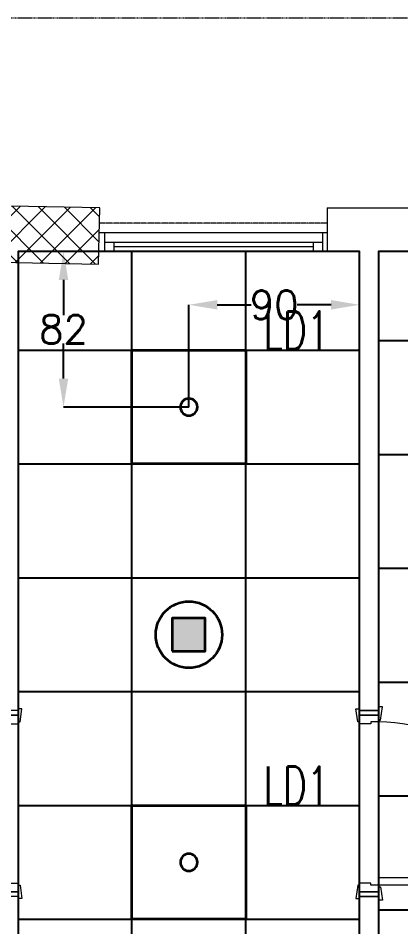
# Model space of a CAD drawing. Extents: x -12260 to 57327, y -29287 to 19916.
# Drawn here: x 13206 to 15223, y 5050 to 9840 of the extents above; entities that cross this region are included whole.
import ezdxf
from ezdxf.enums import TextEntityAlignment as Align

# ---------------------------------------------------------------- set-up
doc = ezdxf.new("R2010")
doc.units = 0
doc.header["$LTSCALE"] = 0.25
doc.linetypes.add('01-First Floor$0$HIDDEN', pattern=[9.525, 6.35, -3.175])
doc.linetypes.add('DASHDOT', pattern=[25.4, 12.7, -6.35, 0, -6.35])
for name, color, linetype, lineweight in [('01-First Floor$0$Aluminum', 251, 'Continuous', 5), ('01-First Floor$0$C-HYDR-CTCH', 251, 'Continuous', 5), ('01-First Floor$0$Hatch', 252, 'Continuous', 5), ('01-First Floor$0$Proj', 251, 'Continuous', 5), ('01-First Floor$0$Walls', 251, 'Continuous', 5), ('01-First Floor$0$Wooden Joinery', 251, 'Continuous', 5), ('E-DIM', 6, 'Continuous', 18), ('E-LITE-CIRC-NUMB', 6, 'Continuous', 25), ('E-LITE-CLNG', 150, 'Continuous', 35), ('E-LITE-CLNG-CNDT', 6, 'DASHDOT', 35), ('E-LITE-CTRL', 6, 'Continuous', 25), ('E-LITE-IDEN', 6, 'Continuous', 25), ('T-INTC-CLNG @ 100', 33, 'Continuous', 35), ('T-INTC-DEVC-NUMB', 2, 'Continuous', 25)]:
    doc.layers.add(name, color=color, linetype=linetype, lineweight=lineweight)
doc.layers.add('01-First Floor$0$FALSE CEILING', color=251, linetype='Continuous')
doc.styles.add('DC_SIMPLEX', font='SIMPLEX.shx', dxfattribs={"width": 0.7})
doc.styles.get("Standard").update_dxf_attribs({"font": 'romans.shx'})
doc.dimstyles.get("Standard").update_dxf_attribs({"dimtxt": 150, "dimasz": 150, "dimexe": 0.18, "dimexo": 0.0625, "dimgap": 0.09, "dimtad": 0, "dimtih": 1, "dimtoh": 1, "dimdec": 0, "dimlfac": 0.1, "dimzin": 0, "dimdsep": 46, "dimtxsty": 'Standard', "dimcen": 0.09, "dimclrd": 6, "dimadec": 0, "dimazin": 0, "dimtfac": 1, "dimtdec": 0, "dimtofl": 0, "dimtmove": 0, "dimatfit": 3, "dimfxl": 1, "dimtolj": 1, "dimtzin": 0, "dimarcsym": 0})

# ---------------------------------------------------------------- blocks, each defined once
blk = doc.blocks.new('01-First Floor$0$A$C72370EFE')
at = {"layer": '01-First Floor$0$Wooden Joinery'}
for p, q in [((-0.01, -0.04), (-0.02, -0.04)), ((-0.01, -0.03), (-0.01, -0.07)), ((0, -0.03), (-0.01, -0.03)), ((0.04, -0.03), (0.05, -0.03)), ((0.05, -0.03), (0.05, -0.07)), ((0.05, -0.04), (0.06, -0.04)), ((-0.05, -0.07), (-0.05, -0.16)), ((-0.03, -0.07), (-0.03, -0.16)), ((-0.01, -0.06), (-0.02, -0.06)), ((0, -0.07), (-0.01, -0.07)), ((0.04, -0.07), (0.05, -0.07)), ((0.05, -0.06), (0.06, -0.06)), ((0.07, -0.07), (0.07, -0.16)), ((0.09, -0.07), (0.09, -0.16)), ((-0.01, -0.17), (-0.02, -0.17)), ((-0.01, -0.19), (-0.02, -0.19)), ((-0.01, -0.17), (-0.01, -0.19)), ((0.05, -0.17), (0.06, -0.17)), ((0.05, -0.17), (0.05, -0.19)), ((0.05, -0.19), (0.06, -0.19))]:
    blk.add_line(p, q, dxfattribs=at)
for centre, radius, start, end in [((-0.02, -0.07), 0.03, 90, 180), ((0.06, -0.07), 0.03, 0, 90), ((-0.02, -0.07), 0.01, 90, 180), ((0.06, -0.07), 0.01, 0, 90), ((-0.02, -0.16), 0.03, 180, 270), ((-0.02, -0.16), 0.01, 180, 270), ((0.06, -0.16), 0.01, 270, 0), ((0.06, -0.16), 0.03, 270, 0)]:
    blk.add_arc(centre, radius, start, end, dxfattribs=at)
blk = doc.blocks.new('01-First Floor$0$A$C5DAD61B4')
at = {"layer": '01-First Floor$0$Wooden Joinery'}
for points in [[(80, 959.1), (80, 969.1), (10, 979.1), (10, 959.1)], [(940, 959.1), (940, 969.1), (1010, 979.1), (1010, 959.1)], [(70, 859.1), (70, 849.1), (0, 839.1), (0, 859.1)], [(120, 859.1), (120, 0), (80, 0), (80, 859.1)], [(950, 859.1), (950, 849.1), (1020, 839.1), (1020, 859.1)]]:
    blk.add_lwpolyline(points, close=True, dxfattribs=at)
for points in [[(45, 859.1), (45, 959.1), (20, 959.1), (20, 859.1), (45, 859.1)], [(45, 859.1), (80, 859.1), (80, 899.1), (90, 899.1), (90, 959.1), (45, 959.1), (45, 859.1)], [(975, 859.1), (940, 859.1), (940, 899.1), (930, 899.1), (930, 959.1), (975, 959.1), (975, 859.1)], [(975, 859.1), (975, 959.1), (1000, 959.1), (1000, 859.1), (975, 859.1)]]:
    blk.add_lwpolyline(points, dxfattribs=at)
blk.add_arc((80, 859.1), 860, 272.666, 0, dxfattribs=at)
at = {"layer": '01-First Floor$0$Wooden Joinery', "xscale": 999.9999999998854, "yscale": 999.9999999998854, "zscale": 999.9999999998854, "rotation": 180}
blk.add_blockref('01-First Floor$0$A$C72370EFE', (120, 0), dxfattribs=at)
blk = doc.blocks.new('01-First Floor')
at = {"layer": '01-First Floor$0$Hatch'}
h = blk.add_hatch(dxfattribs=at)
h.set_pattern_fill('ANSI37', color=256, scale=30)
h.set_pattern_definition([(45, (-1823.345, -13062.25), (-67.35192, 67.35192), []), (135, (-1823.345, -13062.25), (-67.35192, -67.35192), [])])
h.paths.add_polyline_path([(49129.3, 8855.6), (48525.4, 8847.5), (48529.3, 8559.1), (49133.2, 8567.2)])
h.paths.add_polyline_path([(41968.6, 8847.9), (41385, 8842.5), (41365.1, 8551.1), (41948.6, 8556.5)])
h.paths.add_polyline_path([(27591.6, 8840.5), (26992.5, 8836.4), (26986.8, 8543.4), (27585.9, 8547.5)])
h.paths.add_polyline_path([(34776.8, 8842.7), (34175.6, 8835.2), (34167.4, 8549.5), (34768.6, 8557)])
h.paths.add_polyline_path([(20372.4, 8849.8), (19765.9, 8827.9), (19780.4, 8535.4), (20386.9, 8557.2)])
h.paths.add_polyline_path([(13635.8, 8839.4), (12413.8, 8863.3), (12407.4, 8567.2), (13629.3, 8543.3)])
h.paths.add_polyline_path([(13649.8, 1639.3), (12434.8, 1623.6), (12421.4, 1331.2), (13636.4, 1346.9)])
h.paths.add_polyline_path([(13623.8, -5553.9), (12420.7, -5569.8), (12415, -5862.9), (13618.1, -5846.9)])
h.paths.add_polyline_path([(13642.3, -12752.6), (12445.6, -12764), (12448.4, -13058.5), (13645.1, -13047)])
h.paths.add_polyline_path([(6007.3, -12750.5), (5403.7, -12754.2), (5414.4, -13039.6), (6017.9, -13035.9)])
h.paths.add_polyline_path([(5991.8, -5552.5), (5395, -5550.9), (5394.9, -5852.1), (5991.7, -5853.6)])
h.paths.add_polyline_path([(6001.7, 1637.1), (5382.4, 1638.3), (5371.8, 1335.4), (5991.1, 1334.1)])
h.paths.add_polyline_path([(5978.4, 8816.5), (5377.7, 8830.9), (5374.1, 8541.3), (5974.8, 8526.8)])
h.paths.add_polyline_path([(-1220.7, 8814.6), (-1823.3, 8837.3), (-1821.5, 8549), (-1218.8, 8526.3)])
h.paths.add_polyline_path([(-1213, -5563.7), (-1815, -5570.7), (-1811.6, -5862.3), (-1209.6, -5855.3)])
h.paths.add_polyline_path([(-1195.5, -12758.3), (-1793.9, -12759.3), (-1789, -13060), (-1190.6, -13059)])
h.paths.add_polyline_path([(20391.2, -12745), (19785.5, -12758), (19791.3, -13059.2), (20396.9, -13046.2)])
h.paths.add_polyline_path([(20384.7, -5552.6), (19790.3, -5570.1), (19792.4, -5866.7), (20386.8, -5849.1)])
h.paths.add_polyline_path([(20376, 1655.5), (19777, 1647.8), (19781.1, 1347.6), (20380, 1355.3)])
h.paths.add_polyline_path([(27576.3, 1640.2), (26974.4, 1644.9), (26978.6, 1352.8), (27580.6, 1348.1)])
h.paths.add_polyline_path([(27580.1, -5542.5), (26976.2, -5560), (26989.7, -5860.1), (27589.8, -5839.1)])
h.paths.add_polyline_path([(27596.2, -12758.5), (26992.3, -12751.9), (26990, -13037.6), (27593.8, -13044.2)])
h.paths.add_polyline_path([(34794.7, -12748), (34197.4, -12762.6), (34206.4, -13062.3), (34803.7, -13047.7)])
h.paths.add_polyline_path([(34787.4, -5559.7), (34186.1, -5557.7), (34187.2, -5855), (34788.5, -5856.9)])
h.paths.add_polyline_path([(34750.9, 1644.2), (34170.1, 1648.9), (34189.8, 1359), (34770.6, 1354.3)])
h.paths.add_polyline_path([(41954.3, 1643.4), (41356.7, 1657.2), (41358.7, 1365.3), (41956.3, 1351.5)])
h.paths.add_polyline_path([(41955.3, -5555.1), (41386.9, -5562.7), (41388.7, -5856.9), (41957.1, -5849.3)])
h.paths.add_polyline_path([(41992.3, -12752.3), (41387.1, -12754.9), (41388.4, -13059.5), (41993.7, -13056.8)])
h.paths.add_polyline_path([(49166.6, -12752.8), (48578.6, -12736.7), (48565.4, -13043.9), (49153.3, -13060)])
h.paths.add_polyline_path([(49150.8, -5553.4), (48547.6, -5552.3), (48545.6, -5848.8), (49148.8, -5849.9)])
at = {"layer": '01-First Floor$0$Aluminum'}
for p, q in [((13635.8, 8710, 0), (14835.8, 8710, 0)), ((13660.8, 8710, 0), (13660.8, 8610, 0)), ((14810.8, 8710, 0), (14810.8, 8610, 0)), ((13660.8, 8660, 0), (14810.8, 8660, 0)), ((13710.8, 8660, 0), (13710.8, 8610, 0)), ((14760.8, 8635, 0), (13710.8, 8635, 0)), ((14760.8, 8660, 0), (14760.8, 8610, 0)), ((13635.8, 8610, 0), (14835.8, 8610, 0))]:
    blk.add_line(p, q, dxfattribs=at)
at = {"layer": '01-First Floor$0$C-HYDR-CTCH', "elevation": 0, "flags": 128}
blk.add_lwpolyline([(13629.3, 8543.3), (13635.8, 8839.4), (12413.8, 8863.3), (12407.4, 8567.2), (13629.3, 8543.3)], dxfattribs=at)
at = {"layer": '01-First Floor$0$FALSE CEILING', "linetype": 'Continuous'}
for p, q in [((13806, -910), (13806, 8610)), ((14406, -910), (14406, 8610)), ((15106, 8140), (19115.6, 8140)), ((13206, 8090), (15006, 8090)), ((15106, 7540), (19115.6, 7540)), ((13206, 7490), (15006, 7490)), ((15106, 6940), (19115.6, 6940)), ((13206, 6890), (15006, 6890)), ((15106, 6340), (19115.6, 6340)), ((13206, 6290), (15006, 6290)), ((15106, 5740), (19115.6, 5740)), ((13206, 5690), (15006, 5690)), ((15106, 5140), (19115.6, 5140)), ((13206, 5090), (15006, 5090))]:
    blk.add_line(p, q, dxfattribs=at)
at = {"layer": '01-First Floor$0$FALSE CEILING'}
for points in [[(13206, -910), (15006, -910), (15006, 8610), (13206, 8610)], [(15106, 4540), (19115.6, 4540), (19115.6, 8610), (15106, 8610)]]:
    blk.add_lwpolyline(points, close=True, dxfattribs=at)
at = {"layer": '01-First Floor$0$Proj', "linetype": '01-First Floor$0$HIDDEN'}
blk.add_line((14835.8, 8760, 0), (13635.8, 8760, 0), dxfattribs=at)
at = {"layer": '01-First Floor$0$Proj', "linetype": '01-First Floor$0$HIDDEN', "ltscale": 3}
blk.add_lwpolyline([(48606, 9840), (-2814, 9840), (-2814, -14060), (48606, -14060)], dxfattribs=at)
blk.add_lwpolyline([(48606, 9840), (-2814, 9840), (-2814, -14060), (48606, -14060)], dxfattribs=at)
at = {"layer": '01-First Floor$0$Walls'}
for p, q in [((14835.8, 8840, 0), (15929.5, 8840)), ((14835.8, 8840, 0), (14835.8, 8610, 0)), ((14835.8, 8610, 0), (15006, 8610)), ((15006, 8610), (15006, 6190)), ((15106, 8610), (15929.5, 8610)), ((15106, 6190), (15106, 8610)), ((15106, 6190), (15006, 6190)), ((15106, 5210), (15006, 5210)), ((15006, 3090), (15006, 5210)), ((15106, 4540), (15106, 5210))]:
    blk.add_line(p, q, dxfattribs=at)
at = {"layer": '01-First Floor$0$Wooden Joinery', "xscale": -1, "rotation": 270}
blk.add_blockref('01-First Floor$0$A$C5DAD61B4', (12246.9, 5190), dxfattribs=at)
at = {"layer": '01-First Floor$0$Wooden Joinery', "rotation": 90.00000000000001}
blk.add_blockref('01-First Floor$0$A$C5DAD61B4', (15965.1, 5190), dxfattribs=at)
blk = doc.blocks.new('*U16')
blk.add_lwpolyline([(-300, 300), (-300, -300), (300, -300), (300, 300)], close=True)
blk.add_circle((0, 0), 45)
at = {"layer": 'E-LITE-CIRC-NUMB', "style": 'DC_SIMPLEX', "width": 0.7, "flags": 8}
blk.add_attdef('CIRCUIT', text='', height=200, rotation=0, dxfattribs=at).set_placement((-473.9, 300), align=Align.RIGHT)
at = {"layer": 'E-LITE-CTRL', "style": 'DC_SIMPLEX', "width": 0.7, "flags": 8}
blk.add_attdef('CONTROL', (1118.9, -935), '', height=200, rotation=360, dxfattribs=at)
at = {"layer": 'E-LITE-IDEN', "style": 'DC_SIMPLEX', "width": 0.7, "flags": 8}
blk.add_attdef('TYPE', (460.4, 457.6), '', height=200, rotation=360, dxfattribs=at)
blk = doc.blocks.new('DC_PA-CL-Speaker')
blk.add_hatch(color=256).paths.add_polyline_path([(-0.883, -0.87), (0.865, -0.87), (0.865, 0.878), (-0.883, 0.878)])
blk.add_lwpolyline([(-0.883, -0.87), (0.865, -0.87), (0.865, 0.878), (-0.883, 0.878)], close=True)
blk.add_circle((0, 0), 1.75)
at = {"layer": 'T-INTC-DEVC-NUMB', "style": 'DC_SIMPLEX', "width": 0.7}
blk.add_attdef('DC_CONTROL', (3.364, 2.471), '', height=2, rotation=360, dxfattribs=at)
blk = doc.blocks.new('*D294')
at = {"layer": 'Defpoints', "color": 0}
for p in [(15006, 8329), (14106, 7790), (15006, 7790)]:
    blk.add_point(p, dxfattribs=at)
at = {"layer": 'E-DIM', "color": 0, "lineweight": -2, "transparency": 16777216}
for p, q in [((14106, 7790), (14106, 8329.1)), ((15006, 7790), (15006, 8329.1))]:
    blk.add_line(p, q, dxfattribs=at)
at = {"layer": 'E-DIM', "color": 6, "lineweight": -2, "transparency": 16777216}
for p, q in [((14256, 8329), (14434.5, 8329)), ((14856, 8329), (14677.5, 8329))]:
    blk.add_line(p, q, dxfattribs=at)
at = {"layer": 'E-DIM', "color": 6, "transparency": 16777216}
for points in [[(14256, 8354), (14256, 8304), (14106, 8329)], [(14856, 8354), (14856, 8304), (15006, 8329)]]:
    blk.add_solid(points, dxfattribs=at)
at = {"layer": 'E-DIM', "color": 7, "transparency": 16777216, "insert": (14556, 8329), "char_height": 150, "attachment_point": 5}
blk.add_mtext('\\A1;90', dxfattribs=at)
blk = doc.blocks.new('*D295')
at = {"layer": 'Defpoints', "color": 0}
for p in [(13445, 8610), (13635.8, 8610, 0), (14106, 7790)]:
    blk.add_point(p, dxfattribs=at)
at = {"layer": 'E-DIM', "color": 0, "lineweight": -2, "transparency": 16777216}
for p, q in [((13635.7, 8610), (13444.8, 8610)), ((14105.9, 7790), (13444.8, 7790))]:
    blk.add_line(p, q, dxfattribs=at)
at = {"layer": 'E-DIM', "color": 6, "lineweight": -2, "transparency": 16777216}
for p, q in [((13445, 8460), (13445, 8275.1)), ((13445, 7940), (13445, 8124.9))]:
    blk.add_line(p, q, dxfattribs=at)
at = {"layer": 'E-DIM', "color": 6, "transparency": 16777216}
for points in [[(13420, 8460), (13470, 8460), (13445, 8610)], [(13420, 7940), (13470, 7940), (13445, 7790)]]:
    blk.add_solid(points, dxfattribs=at)
at = {"layer": 'E-DIM', "color": 7, "transparency": 16777216, "insert": (13445, 8200), "char_height": 150, "attachment_point": 5}
blk.add_mtext('\\A1;82', dxfattribs=at)

msp = doc.modelspace()

# ---------------------------------------------------------------- block references
at = {"layer": 'E-LITE-CLNG'}
ref = msp.add_blockref('*U16', (14106, 7790), dxfattribs=dict(at, xscale=-1))
ref.add_attrib('TYPE', 'LD1', (14499.5, 8094.5), dxfattribs={"layer": 'E-LITE-IDEN', "height": 200, "rotation": 0, "style": 'DC_SIMPLEX', "width": 0.7, "flags": 8})
ref = msp.add_blockref('*U16', (14106, 5390), dxfattribs=dict(at, xscale=-1))
ref.add_attrib('TYPE', 'LD1', (14499.5, 5694.5), dxfattribs={"layer": 'E-LITE-IDEN', "height": 200, "rotation": 0, "style": 'DC_SIMPLEX', "width": 0.7, "flags": 8})
at = {"layer": 'E-LITE-CLNG-CNDT'}
msp.add_blockref('01-First Floor', (0, 0), dxfattribs=at)
at = {"layer": 'T-INTC-CLNG @ 100', "xscale": 100, "yscale": 100, "zscale": 100}
msp.add_blockref('DC_PA-CL-Speaker', (14106, 6590), dxfattribs=at)

# ---------------------------------------------------------------- dimensions: what is measured, and where the dimension line sits
at = {"layer": 'E-DIM'}
dim = msp.add_linear_dim(base=(13445, 8610), p1=(14106, 7790), p2=(13635.8, 8610, 0), angle=90, dimstyle='Standard', override={"dimclrt": 7}, dxfattribs=at)
dim.commit()
dim.dimension.update_dxf_attribs({"geometry": '*D295', "text_midpoint": (13445, 8200)})
dim = msp.add_linear_dim(base=(15006, 8329), p1=(14106, 7790), p2=(15006, 7790), dimstyle='Standard', override={"dimclrt": 7}, dxfattribs=at)
dim.commit()
dim.dimension.update_dxf_attribs({"geometry": '*D294', "text_midpoint": (14556, 8329)})

doc.saveas('drawing.dxf')
